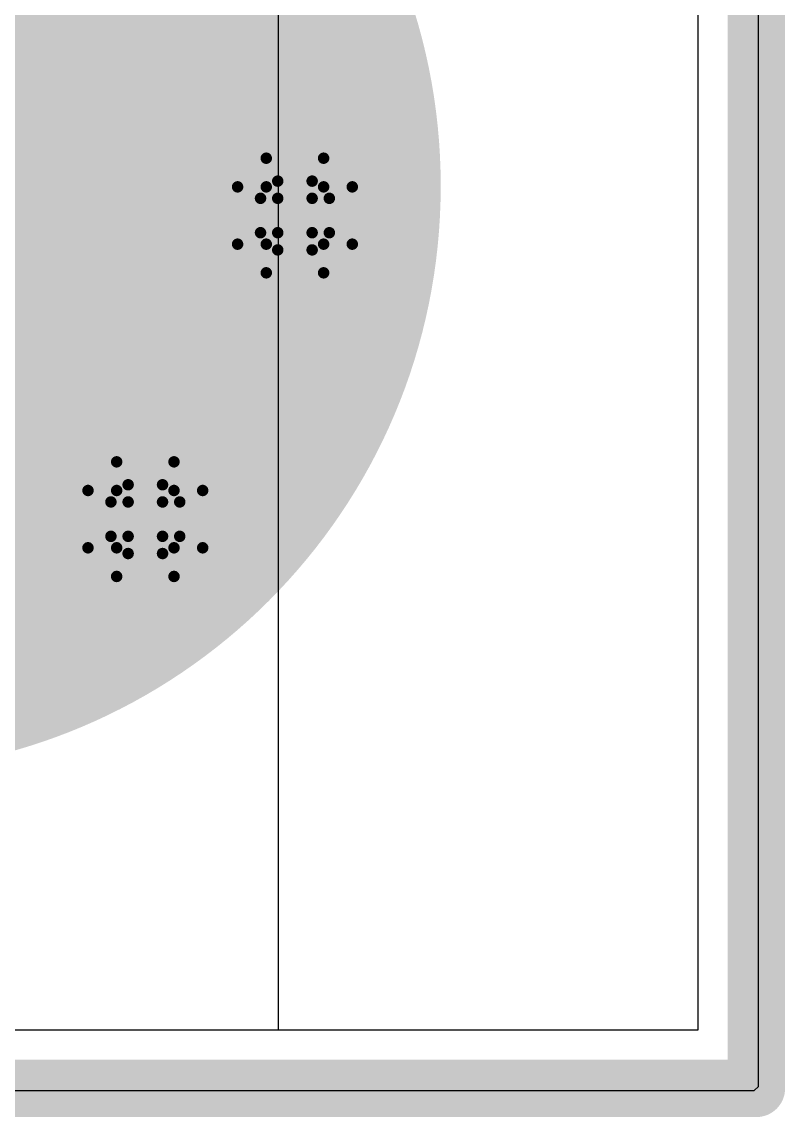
# Model space of a CAD drawing. Header units: inches. Extents: x -3 to 5259, y -3 to 5282.
# Drawn here: x 144.024 to 147.405, y -2.849 to 2.005 of the extents above; entities that cross this region are included whole.
import ezdxf

# ---------------------------------------------------------------- set-up
doc = ezdxf.new("R2010")
doc.units = ezdxf.units.IN
for name, color, linetype in [('Board Outline', 216, 'Continuous'), ('Bottom Layer', 5, 'Continuous'), ('Bottom Solder', 6, 'Continuous'), ('Drill Drawing', 1, 'Continuous'), ('Layer 1', 16, 'Continuous'), ('Layer 2', 76, 'Continuous'), ('Multi-Layer', 9, 'Continuous'), ('Pad Holes', 156, 'Continuous'), ('Top Layer', 1, 'Continuous'), ('Top Solder', 216, 'Continuous'), ('Via Holes', 16, 'Continuous')]:
    doc.layers.add(name, color=color, linetype=linetype)

msp = doc.modelspace()

# ---------------------------------------------------------------- hatches: boundary and pattern name
at = {"layer": 'Bottom Layer'}
h = msp.add_hatch(color=5, dxfattribs=at)
edge = h.paths.add_edge_path()
edge.add_arc((143.2777, 1.2777), 2.5, 0, 360)
h = msp.add_hatch(color=5, dxfattribs=at)
edge = h.paths.add_edge_path()
edge.add_arc((145.2335, 1.1465), 0.3, 0, 360)
h = msp.add_hatch(color=5, dxfattribs=at)
edge = h.paths.add_edge_path()
edge.add_arc((144.5708, -0.1992), 0.3, 0, 360)
at = {"layer": 'Bottom Solder'}
h = msp.add_hatch(color=6, dxfattribs=at)
edge = h.paths.add_edge_path()
edge.add_arc((143.2777, 1.2777), 2.6016, 0, 360)
h = msp.add_hatch(color=6, dxfattribs=at)
edge = h.paths.add_edge_path()
edge.add_arc((145.2335, 1.1465), 0.4016, 0, 360)
h = msp.add_hatch(color=6, dxfattribs=at)
edge = h.paths.add_edge_path()
edge.add_arc((144.5708, -0.1992), 0.4016, 0, 360)
at = {"layer": 'Layer 1'}
h = msp.add_hatch(color=16, dxfattribs=at)
edge = h.paths.add_edge_path()
edge.add_arc((143.2777, 1.2777), 2.5, 0, 360)
h = msp.add_hatch(color=16, dxfattribs=at)
edge = h.paths.add_edge_path()
edge.add_arc((145.2335, 1.1465), 0.3, 0, 360)
h = msp.add_hatch(color=16, dxfattribs=at)
edge = h.paths.add_edge_path()
edge.add_arc((144.5708, -0.1992), 0.3, 0, 360)
at = {"layer": 'Layer 2'}
h = msp.add_hatch(color=76, dxfattribs=at)
edge = h.paths.add_edge_path()
edge.add_arc((143.2777, 1.2777), 2.5, 0, 360)
h = msp.add_hatch(color=76, dxfattribs=at)
edge = h.paths.add_edge_path()
edge.add_arc((145.2335, 1.1465), 0.3, 0, 360)
h = msp.add_hatch(color=76, dxfattribs=at)
edge = h.paths.add_edge_path()
edge.add_arc((144.5708, -0.1992), 0.3, 0, 360)
at = {"layer": 'Multi-Layer'}
h = msp.add_hatch(color=9, dxfattribs=at)
edge = h.paths.add_edge_path()
edge.add_arc((143.2777, 1.2777), 2.5, 0, 360)
at = {"layer": 'Pad Holes'}
h = msp.add_hatch(color=7, dxfattribs=at)
edge = h.paths.add_edge_path()
edge.add_arc((143.2777, 1.2777), 1.55, 0, 360)
at = {"layer": 'Top Layer'}
h = msp.add_hatch(color=1, dxfattribs=at)
edge = h.paths.add_edge_path()
edge.add_arc((143.2777, 1.2777), 2.5, 0, 360)
h = msp.add_hatch(color=1, dxfattribs=at)
edge = h.paths.add_edge_path()
edge.add_arc((145.2335, 1.1465), 0.3, 0, 360)
h = msp.add_hatch(color=1, dxfattribs=at)
edge = h.paths.add_edge_path()
edge.add_arc((144.5708, -0.1992), 0.3, 0, 360)
at = {"layer": 'Top Solder'}
h = msp.add_hatch(color=216, dxfattribs=at)
edge = h.paths.add_edge_path()
edge.add_arc((143.2777, 1.2777), 2.6016, 0, 360)
h = msp.add_hatch(color=216, dxfattribs=at)
edge = h.paths.add_edge_path()
edge.add_arc((145.2335, 1.1465), 0.4016, 0, 360)
h = msp.add_hatch(color=216, dxfattribs=at)
edge = h.paths.add_edge_path()
edge.add_arc((144.5708, -0.1992), 0.4016, 0, 360)
at = {"layer": 'Via Holes'}
h = msp.add_hatch(color=7, dxfattribs=at)
edge = h.paths.add_edge_path()
edge.add_arc((145.2335, 1.1465), 0.15, 0, 360)
h = msp.add_hatch(color=7, dxfattribs=at)
edge = h.paths.add_edge_path()
edge.add_arc((144.5708, -0.1992), 0.15, 0, 360)

# ---------------------------------------------------------------- linework, layer by layer
at = {"layer": 'Board Outline'}
for points in [[(147.2777, -2.7223, 0.254, 0.254, 0), (147.2777, 107.2777, 0.254, 0.254, 0)], [(-2.7223, -2.7223, 0.254, 0.254, 0), (147.2777, -2.7223, 0.254, 0.254, 0)]]:
    msp.add_lwpolyline(points, format="xyseb", dxfattribs=at)
msp.add_lwpolyline([(147.2142, -2.7223, 0.127, 0.127, 1), (147.3412, -2.7223, 0.127, 0.127, 1)], format="xyseb", close=True, dxfattribs=at)
msp.add_lwpolyline([(147.2142, -2.7223, 0.127, 0.127, 1), (147.3412, -2.7223, 0.127, 0.127, 1)], format="xyseb", close=True, dxfattribs=at)
at = {"layer": 'Bottom Layer'}
for p, q in [((147.287, -2.713), (147.287, 2.9384)), ((147.2683, -2.7317), (147.287, -2.713)), ((141.617, -2.7317), (147.2683, -2.7317))]:
    msp.add_line(p, q, dxfattribs=at)
at = {"layer": 'Bottom Solder'}
for p, q in [((147.287, -2.713), (147.287, 2.9384)), ((147.2683, -2.7317), (147.287, -2.713)), ((141.617, -2.7317), (147.2683, -2.7317))]:
    msp.add_line(p, q, dxfattribs=at)
at = {"layer": 'Drill Drawing'}
for points in [[(145.1065, 1.2735, 0.0508, 0.0508, 0), (145.1065, 1.4005, 0.0508, 0.0508, 0)], [(145.1065, 1.4005, 0.0508, 0.0508, 0), (145.3605, 1.4005, 0.0508, 0.0508, 0)], [(145.3605, 1.2735, 0.0508, 0.0508, 0), (145.3605, 1.4005, 0.0508, 0.0508, 0)], [(145.1573, 1.2227, 0.0508, 0.0508, 0), (145.1573, 1.2989, 0.0508, 0.0508, 0)], [(145.1573, 1.2989, 0.0508, 0.0508, 0), (145.3097, 1.2989, 0.0508, 0.0508, 0)], [(145.3097, 1.2227, 0.0508, 0.0508, 0), (145.3097, 1.2989, 0.0508, 0.0508, 0)], [(144.9795, 1.0195, 0.0508, 0.0508, 0), (144.9795, 1.2735, 0.0508, 0.0508, 0)], [(144.9795, 1.2735, 0.0508, 0.0508, 0), (145.1065, 1.2735, 0.0508, 0.0508, 0)], [(145.3605, 1.2735, 0.0508, 0.0508, 0), (145.4875, 1.2735, 0.0508, 0.0508, 0)], [(145.4875, 1.0195, 0.0508, 0.0508, 0), (145.4875, 1.2735, 0.0508, 0.0508, 0)], [(145.0811, 1.0703, 0.0508, 0.0508, 0), (145.0811, 1.2227, 0.0508, 0.0508, 0)], [(145.0811, 1.2227, 0.0508, 0.0508, 0), (145.1573, 1.2227, 0.0508, 0.0508, 0)], [(145.3097, 1.2227, 0.0508, 0.0508, 0), (145.3859, 1.2227, 0.0508, 0.0508, 0)], [(145.3859, 1.0703, 0.0508, 0.0508, 0), (145.3859, 1.2227, 0.0508, 0.0508, 0)], [(145.0811, 1.0703, 0.0508, 0.0508, 0), (145.1573, 1.0703, 0.0508, 0.0508, 0)], [(145.1573, 0.9941, 0.0508, 0.0508, 0), (145.1573, 1.0703, 0.0508, 0.0508, 0)], [(145.3097, 1.0703, 0.0508, 0.0508, 0), (145.3859, 1.0703, 0.0508, 0.0508, 0)], [(145.3097, 0.9941, 0.0508, 0.0508, 0), (145.3097, 1.0703, 0.0508, 0.0508, 0)], [(144.9795, 1.0195, 0.0508, 0.0508, 0), (145.1065, 1.0195, 0.0508, 0.0508, 0)], [(145.1065, 0.8925, 0.0508, 0.0508, 0), (145.1065, 1.0195, 0.0508, 0.0508, 0)], [(145.1573, 0.9941, 0.0508, 0.0508, 0), (145.3097, 0.9941, 0.0508, 0.0508, 0)], [(145.3605, 1.0195, 0.0508, 0.0508, 0), (145.4875, 1.0195, 0.0508, 0.0508, 0)], [(145.3605, 0.8925, 0.0508, 0.0508, 0), (145.3605, 1.0195, 0.0508, 0.0508, 0)], [(145.1065, 0.8925, 0.0508, 0.0508, 0), (145.3605, 0.8925, 0.0508, 0.0508, 0)], [(144.4438, -0.0722, 0.0508, 0.0508, 0), (144.4438, 0.0548, 0.0508, 0.0508, 0)], [(144.4438, 0.0548, 0.0508, 0.0508, 0), (144.6978, 0.0548, 0.0508, 0.0508, 0)], [(144.6978, -0.0722, 0.0508, 0.0508, 0), (144.6978, 0.0548, 0.0508, 0.0508, 0)], [(144.3168, -0.3262, 0.0508, 0.0508, 0), (144.3168, -0.0722, 0.0508, 0.0508, 0)], [(144.3168, -0.0722, 0.0508, 0.0508, 0), (144.4438, -0.0722, 0.0508, 0.0508, 0)], [(144.4946, -0.123, 0.0508, 0.0508, 0), (144.4946, -0.0468, 0.0508, 0.0508, 0)], [(144.4946, -0.0468, 0.0508, 0.0508, 0), (144.647, -0.0468, 0.0508, 0.0508, 0)], [(144.647, -0.123, 0.0508, 0.0508, 0), (144.647, -0.0468, 0.0508, 0.0508, 0)], [(144.6978, -0.0722, 0.0508, 0.0508, 0), (144.8248, -0.0722, 0.0508, 0.0508, 0)], [(144.8248, -0.3262, 0.0508, 0.0508, 0), (144.8248, -0.0722, 0.0508, 0.0508, 0)], [(144.4184, -0.2754, 0.0508, 0.0508, 0), (144.4184, -0.123, 0.0508, 0.0508, 0)], [(144.4184, -0.123, 0.0508, 0.0508, 0), (144.4946, -0.123, 0.0508, 0.0508, 0)], [(144.647, -0.123, 0.0508, 0.0508, 0), (144.7232, -0.123, 0.0508, 0.0508, 0)], [(144.7232, -0.2754, 0.0508, 0.0508, 0), (144.7232, -0.123, 0.0508, 0.0508, 0)], [(144.4184, -0.2754, 0.0508, 0.0508, 0), (144.4946, -0.2754, 0.0508, 0.0508, 0)], [(144.4946, -0.3516, 0.0508, 0.0508, 0), (144.4946, -0.2754, 0.0508, 0.0508, 0)], [(144.647, -0.2754, 0.0508, 0.0508, 0), (144.7232, -0.2754, 0.0508, 0.0508, 0)], [(144.647, -0.3516, 0.0508, 0.0508, 0), (144.647, -0.2754, 0.0508, 0.0508, 0)], [(144.3168, -0.3262, 0.0508, 0.0508, 0), (144.4438, -0.3262, 0.0508, 0.0508, 0)], [(144.4438, -0.4532, 0.0508, 0.0508, 0), (144.4438, -0.3262, 0.0508, 0.0508, 0)], [(144.4946, -0.3516, 0.0508, 0.0508, 0), (144.647, -0.3516, 0.0508, 0.0508, 0)], [(144.6978, -0.3262, 0.0508, 0.0508, 0), (144.8248, -0.3262, 0.0508, 0.0508, 0)], [(144.6978, -0.4532, 0.0508, 0.0508, 0), (144.6978, -0.3262, 0.0508, 0.0508, 0)], [(144.4438, -0.4532, 0.0508, 0.0508, 0), (144.6978, -0.4532, 0.0508, 0.0508, 0)]]:
    msp.add_lwpolyline(points, format="xyseb", dxfattribs=at)
for points in [[(145.0938, 1.4005, 0.0254, 0.0254, 1), (145.1192, 1.4005, 0.0254, 0.0254, 1)], [(145.0938, 1.4005, 0.0254, 0.0254, 1), (145.1192, 1.4005, 0.0254, 0.0254, 1)], [(145.3478, 1.4005, 0.0254, 0.0254, 1), (145.3732, 1.4005, 0.0254, 0.0254, 1)], [(145.3478, 1.4005, 0.0254, 0.0254, 1), (145.3732, 1.4005, 0.0254, 0.0254, 1)], [(145.1446, 1.2989, 0.0254, 0.0254, 1), (145.17, 1.2989, 0.0254, 0.0254, 1)], [(145.1446, 1.2989, 0.0254, 0.0254, 1), (145.17, 1.2989, 0.0254, 0.0254, 1)], [(145.297, 1.2989, 0.0254, 0.0254, 1), (145.3224, 1.2989, 0.0254, 0.0254, 1)], [(145.297, 1.2989, 0.0254, 0.0254, 1), (145.3224, 1.2989, 0.0254, 0.0254, 1)], [(144.9668, 1.2735, 0.0254, 0.0254, 1), (144.9922, 1.2735, 0.0254, 0.0254, 1)], [(144.9668, 1.2735, 0.0254, 0.0254, 1), (144.9922, 1.2735, 0.0254, 0.0254, 1)], [(145.0938, 1.2735, 0.0254, 0.0254, 1), (145.1192, 1.2735, 0.0254, 0.0254, 1)], [(145.0938, 1.2735, 0.0254, 0.0254, 1), (145.1192, 1.2735, 0.0254, 0.0254, 1)], [(145.3478, 1.2735, 0.0254, 0.0254, 1), (145.3732, 1.2735, 0.0254, 0.0254, 1)], [(145.3478, 1.2735, 0.0254, 0.0254, 1), (145.3732, 1.2735, 0.0254, 0.0254, 1)], [(145.4748, 1.2735, 0.0254, 0.0254, 1), (145.5002, 1.2735, 0.0254, 0.0254, 1)], [(145.4748, 1.2735, 0.0254, 0.0254, 1), (145.5002, 1.2735, 0.0254, 0.0254, 1)], [(145.0684, 1.2227, 0.0254, 0.0254, 1), (145.0938, 1.2227, 0.0254, 0.0254, 1)], [(145.0684, 1.2227, 0.0254, 0.0254, 1), (145.0938, 1.2227, 0.0254, 0.0254, 1)], [(145.1446, 1.2227, 0.0254, 0.0254, 1), (145.17, 1.2227, 0.0254, 0.0254, 1)], [(145.1446, 1.2227, 0.0254, 0.0254, 1), (145.17, 1.2227, 0.0254, 0.0254, 1)], [(145.297, 1.2227, 0.0254, 0.0254, 1), (145.3224, 1.2227, 0.0254, 0.0254, 1)], [(145.297, 1.2227, 0.0254, 0.0254, 1), (145.3224, 1.2227, 0.0254, 0.0254, 1)], [(145.3732, 1.2227, 0.0254, 0.0254, 1), (145.3986, 1.2227, 0.0254, 0.0254, 1)], [(145.3732, 1.2227, 0.0254, 0.0254, 1), (145.3986, 1.2227, 0.0254, 0.0254, 1)], [(145.0684, 1.0703, 0.0254, 0.0254, 1), (145.0938, 1.0703, 0.0254, 0.0254, 1)], [(145.0684, 1.0703, 0.0254, 0.0254, 1), (145.0938, 1.0703, 0.0254, 0.0254, 1)], [(145.1446, 1.0703, 0.0254, 0.0254, 1), (145.17, 1.0703, 0.0254, 0.0254, 1)], [(145.1446, 1.0703, 0.0254, 0.0254, 1), (145.17, 1.0703, 0.0254, 0.0254, 1)], [(145.297, 1.0703, 0.0254, 0.0254, 1), (145.3224, 1.0703, 0.0254, 0.0254, 1)], [(145.297, 1.0703, 0.0254, 0.0254, 1), (145.3224, 1.0703, 0.0254, 0.0254, 1)], [(145.3732, 1.0703, 0.0254, 0.0254, 1), (145.3986, 1.0703, 0.0254, 0.0254, 1)], [(145.3732, 1.0703, 0.0254, 0.0254, 1), (145.3986, 1.0703, 0.0254, 0.0254, 1)], [(144.9668, 1.0195, 0.0254, 0.0254, 1), (144.9922, 1.0195, 0.0254, 0.0254, 1)], [(144.9668, 1.0195, 0.0254, 0.0254, 1), (144.9922, 1.0195, 0.0254, 0.0254, 1)], [(145.0938, 1.0195, 0.0254, 0.0254, 1), (145.1192, 1.0195, 0.0254, 0.0254, 1)], [(145.0938, 1.0195, 0.0254, 0.0254, 1), (145.1192, 1.0195, 0.0254, 0.0254, 1)], [(145.1446, 0.9941, 0.0254, 0.0254, 1), (145.17, 0.9941, 0.0254, 0.0254, 1)], [(145.1446, 0.9941, 0.0254, 0.0254, 1), (145.17, 0.9941, 0.0254, 0.0254, 1)], [(145.297, 0.9941, 0.0254, 0.0254, 1), (145.3224, 0.9941, 0.0254, 0.0254, 1)], [(145.297, 0.9941, 0.0254, 0.0254, 1), (145.3224, 0.9941, 0.0254, 0.0254, 1)], [(145.3478, 1.0195, 0.0254, 0.0254, 1), (145.3732, 1.0195, 0.0254, 0.0254, 1)], [(145.3478, 1.0195, 0.0254, 0.0254, 1), (145.3732, 1.0195, 0.0254, 0.0254, 1)], [(145.4748, 1.0195, 0.0254, 0.0254, 1), (145.5002, 1.0195, 0.0254, 0.0254, 1)], [(145.4748, 1.0195, 0.0254, 0.0254, 1), (145.5002, 1.0195, 0.0254, 0.0254, 1)], [(145.0938, 0.8925, 0.0254, 0.0254, 1), (145.1192, 0.8925, 0.0254, 0.0254, 1)], [(145.0938, 0.8925, 0.0254, 0.0254, 1), (145.1192, 0.8925, 0.0254, 0.0254, 1)], [(145.3478, 0.8925, 0.0254, 0.0254, 1), (145.3732, 0.8925, 0.0254, 0.0254, 1)], [(145.3478, 0.8925, 0.0254, 0.0254, 1), (145.3732, 0.8925, 0.0254, 0.0254, 1)], [(144.4311, 0.0548, 0.0254, 0.0254, 1), (144.4565, 0.0548, 0.0254, 0.0254, 1)], [(144.4311, 0.0548, 0.0254, 0.0254, 1), (144.4565, 0.0548, 0.0254, 0.0254, 1)], [(144.6851, 0.0548, 0.0254, 0.0254, 1), (144.7105, 0.0548, 0.0254, 0.0254, 1)], [(144.6851, 0.0548, 0.0254, 0.0254, 1), (144.7105, 0.0548, 0.0254, 0.0254, 1)], [(144.3041, -0.0722, 0.0254, 0.0254, 1), (144.3295, -0.0722, 0.0254, 0.0254, 1)], [(144.3041, -0.0722, 0.0254, 0.0254, 1), (144.3295, -0.0722, 0.0254, 0.0254, 1)], [(144.4311, -0.0722, 0.0254, 0.0254, 1), (144.4565, -0.0722, 0.0254, 0.0254, 1)], [(144.4311, -0.0722, 0.0254, 0.0254, 1), (144.4565, -0.0722, 0.0254, 0.0254, 1)], [(144.4819, -0.0468, 0.0254, 0.0254, 1), (144.5073, -0.0468, 0.0254, 0.0254, 1)], [(144.4819, -0.0468, 0.0254, 0.0254, 1), (144.5073, -0.0468, 0.0254, 0.0254, 1)], [(144.6343, -0.0468, 0.0254, 0.0254, 1), (144.6597, -0.0468, 0.0254, 0.0254, 1)], [(144.6343, -0.0468, 0.0254, 0.0254, 1), (144.6597, -0.0468, 0.0254, 0.0254, 1)], [(144.6851, -0.0722, 0.0254, 0.0254, 1), (144.7105, -0.0722, 0.0254, 0.0254, 1)], [(144.6851, -0.0722, 0.0254, 0.0254, 1), (144.7105, -0.0722, 0.0254, 0.0254, 1)], [(144.8121, -0.0722, 0.0254, 0.0254, 1), (144.8375, -0.0722, 0.0254, 0.0254, 1)], [(144.8121, -0.0722, 0.0254, 0.0254, 1), (144.8375, -0.0722, 0.0254, 0.0254, 1)], [(144.4057, -0.123, 0.0254, 0.0254, 1), (144.4311, -0.123, 0.0254, 0.0254, 1)], [(144.4057, -0.123, 0.0254, 0.0254, 1), (144.4311, -0.123, 0.0254, 0.0254, 1)], [(144.4819, -0.123, 0.0254, 0.0254, 1), (144.5073, -0.123, 0.0254, 0.0254, 1)], [(144.4819, -0.123, 0.0254, 0.0254, 1), (144.5073, -0.123, 0.0254, 0.0254, 1)], [(144.6343, -0.123, 0.0254, 0.0254, 1), (144.6597, -0.123, 0.0254, 0.0254, 1)], [(144.6343, -0.123, 0.0254, 0.0254, 1), (144.6597, -0.123, 0.0254, 0.0254, 1)], [(144.7105, -0.123, 0.0254, 0.0254, 1), (144.7359, -0.123, 0.0254, 0.0254, 1)], [(144.7105, -0.123, 0.0254, 0.0254, 1), (144.7359, -0.123, 0.0254, 0.0254, 1)], [(144.4057, -0.2754, 0.0254, 0.0254, 1), (144.4311, -0.2754, 0.0254, 0.0254, 1)], [(144.4057, -0.2754, 0.0254, 0.0254, 1), (144.4311, -0.2754, 0.0254, 0.0254, 1)], [(144.4819, -0.2754, 0.0254, 0.0254, 1), (144.5073, -0.2754, 0.0254, 0.0254, 1)], [(144.4819, -0.2754, 0.0254, 0.0254, 1), (144.5073, -0.2754, 0.0254, 0.0254, 1)], [(144.6343, -0.2754, 0.0254, 0.0254, 1), (144.6597, -0.2754, 0.0254, 0.0254, 1)], [(144.6343, -0.2754, 0.0254, 0.0254, 1), (144.6597, -0.2754, 0.0254, 0.0254, 1)], [(144.7105, -0.2754, 0.0254, 0.0254, 1), (144.7359, -0.2754, 0.0254, 0.0254, 1)], [(144.7105, -0.2754, 0.0254, 0.0254, 1), (144.7359, -0.2754, 0.0254, 0.0254, 1)], [(144.3041, -0.3262, 0.0254, 0.0254, 1), (144.3295, -0.3262, 0.0254, 0.0254, 1)], [(144.3041, -0.3262, 0.0254, 0.0254, 1), (144.3295, -0.3262, 0.0254, 0.0254, 1)], [(144.4311, -0.3262, 0.0254, 0.0254, 1), (144.4565, -0.3262, 0.0254, 0.0254, 1)], [(144.4311, -0.3262, 0.0254, 0.0254, 1), (144.4565, -0.3262, 0.0254, 0.0254, 1)], [(144.4819, -0.3516, 0.0254, 0.0254, 1), (144.5073, -0.3516, 0.0254, 0.0254, 1)], [(144.4819, -0.3516, 0.0254, 0.0254, 1), (144.5073, -0.3516, 0.0254, 0.0254, 1)], [(144.6343, -0.3516, 0.0254, 0.0254, 1), (144.6597, -0.3516, 0.0254, 0.0254, 1)], [(144.6343, -0.3516, 0.0254, 0.0254, 1), (144.6597, -0.3516, 0.0254, 0.0254, 1)], [(144.6851, -0.3262, 0.0254, 0.0254, 1), (144.7105, -0.3262, 0.0254, 0.0254, 1)], [(144.6851, -0.3262, 0.0254, 0.0254, 1), (144.7105, -0.3262, 0.0254, 0.0254, 1)], [(144.8121, -0.3262, 0.0254, 0.0254, 1), (144.8375, -0.3262, 0.0254, 0.0254, 1)], [(144.8121, -0.3262, 0.0254, 0.0254, 1), (144.8375, -0.3262, 0.0254, 0.0254, 1)], [(144.4311, -0.4532, 0.0254, 0.0254, 1), (144.4565, -0.4532, 0.0254, 0.0254, 1)], [(144.4311, -0.4532, 0.0254, 0.0254, 1), (144.4565, -0.4532, 0.0254, 0.0254, 1)], [(144.6851, -0.4532, 0.0254, 0.0254, 1), (144.7105, -0.4532, 0.0254, 0.0254, 1)], [(144.6851, -0.4532, 0.0254, 0.0254, 1), (144.7105, -0.4532, 0.0254, 0.0254, 1)]]:
    msp.add_lwpolyline(points, format="xyseb", close=True, dxfattribs=at)
at = {"layer": 'Layer 1'}
for p, q in [((147.0187, 107.0187), (147.0187, -2.4634)), ((145.161, -2.4634), (145.161, 44.2208)), ((147.0187, 7.4729), (147.0187, -2.4634)), ((147.0187, -2.4634), (-2.4634, -2.4634)), ((147.0187, -2.4634), (145.161, -2.4634))]:
    msp.add_line(p, q, dxfattribs=at)
at = {"layer": 'Top Layer'}
for p, q in [((147.287, -2.713), (147.287, 2.9384)), ((147.2683, -2.7317), (147.287, -2.713)), ((141.617, -2.7317), (147.2683, -2.7317))]:
    msp.add_line(p, q, dxfattribs=at)
at = {"layer": 'Top Solder'}
for p, q in [((147.287, -2.713), (147.287, 2.9384)), ((147.2683, -2.7317), (147.287, -2.713)), ((141.617, -2.7317), (147.2683, -2.7317))]:
    msp.add_line(p, q, dxfattribs=at)

doc.saveas('drawing.dxf')
